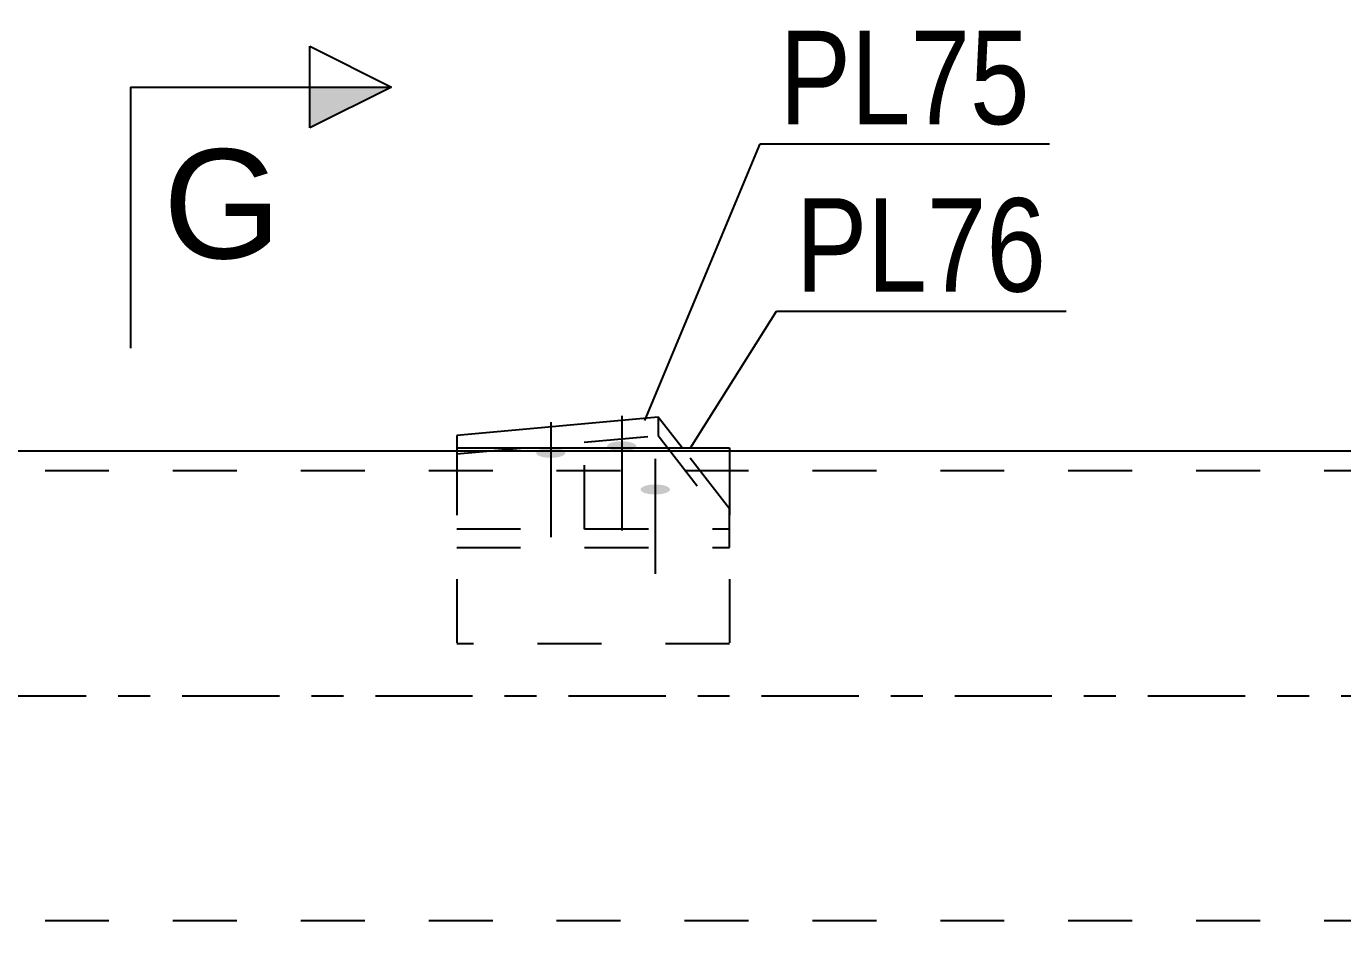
# Model space of a CAD drawing. Header units: millimetres. Extents: x -118 to 1071, y -539 to 302.
# Drawn here: x 278.8 to 319.14, y -7.41 to 20.52 of the extents above; entities that cross this region are included whole.
import ezdxf

# ---------------------------------------------------------------- set-up
doc = ezdxf.new("R2010")
doc.units = ezdxf.units.MM
doc.linetypes.add('DXK_LINE_DOT2', pattern=[3.9198, 1.9599, -1.9599])
doc.linetypes.add('DXK_LINE_DOT3', pattern=[5.9187, 2.979, -0.9799, 0.9799, -0.9799])
doc.styles.add('Arial', font='ARIAL.TTF', dxfattribs={"height": 0.2})
doc.styles.add('Arial Narrow', font='ARIALN.TTF', dxfattribs={"height": 0.2})

# ---------------------------------------------------------------- blocks, each defined once
blk = doc.blocks.new('Part-761550375-4890 - 4659')
at = {"color": 2, "linetype": 'Continuous'}
blk.add_line((551.942, 7.5), (256.942, 7.5), dxfattribs=at)
at = {"color": 7, "linetype": 'DXK_LINE_DOT2'}
for p, q in [((728.192, 6.9), (-0.517, 6.9)), ((728.192, -6.9), (-0.517, -6.9))]:
    blk.add_line(p, q, dxfattribs=at)
at = {"color": 7, "linetype": 'DXK_LINE_DOT3'}
blk.add_line((-0.517, 0), (728.192, 0), dxfattribs=at)
blk = doc.blocks.new('Part-761550375-4922 - 4659')
at = {"color": 2, "linetype": 'Continuous'}
for p, q in [((291.991, 7.598), (291.991, 7.5)), ((291.991, 7.598), (300.347, 7.598)), ((300.347, 7.598), (300.347, 7.5))]:
    blk.add_line(p, q, dxfattribs=at)
at = {"color": 7, "linetype": 'DXK_LINE_DOT2'}
for p, q in [((291.991, 7.5), (291.991, 1.598)), ((300.347, 7.5), (300.347, 1.598)), ((300.347, 1.598), (291.991, 1.598))]:
    blk.add_line(p, q, dxfattribs=at)
blk = doc.blocks.new('Part-761550375-5040 - 4659')
at = {"color": 2, "linetype": 'Continuous'}
for p, q in [((298.161, 8.545), (291.991, 7.982)), ((298.898, 7.598), (298.161, 8.545)), ((291.991, 7.982), (291.991, 7.598))]:
    blk.add_line(p, q, dxfattribs=at)
at = {"color": 7, "linetype": 'DXK_LINE_DOT2'}
for p, q in [((298.161, 8.545), (298.161, 7.981)), ((291.991, 7.418), (298.161, 7.981)), ((298.161, 7.981), (300.347, 5.172)), ((291.991, 7.598), (291.991, 4.55)), ((300.347, 5.735), (298.898, 7.598)), ((300.347, 4.55), (300.347, 5.735)), ((291.991, 5.114), (300.347, 5.114)), ((291.991, 4.55), (300.347, 4.55))]:
    blk.add_line(p, q, dxfattribs=at)
blk = doc.blocks.new('Bolt-761550375-5123 - 4659')
at = {"linetype": 'Continuous'}
for points in [[(297.048, 7.493), (296.955, 7.497), (296.865, 7.507), (296.784, 7.523), (296.714, 7.544), (296.659, 7.57), (296.621, 7.6), (296.601, 7.631), (296.601, 7.663), (296.621, 7.695), (296.659, 7.724), (296.714, 7.75), (296.784, 7.772), (296.865, 7.788), (296.955, 7.798), (297.048, 7.801), (297.142, 7.798), (297.232, 7.788), (297.313, 7.772), (297.383, 7.75), (297.438, 7.724), (297.476, 7.695), (297.496, 7.663), (297.496, 7.631), (297.476, 7.6), (297.438, 7.57), (297.383, 7.544), (297.313, 7.523), (297.232, 7.507), (297.142, 7.497)], [(294.874, 7.295), (294.781, 7.299), (294.691, 7.309), (294.61, 7.325), (294.54, 7.346), (294.484, 7.372), (294.446, 7.402), (294.427, 7.433), (294.427, 7.465), (294.446, 7.497), (294.484, 7.526), (294.54, 7.552), (294.61, 7.574), (294.691, 7.59), (294.781, 7.6), (294.874, 7.603), (294.968, 7.6), (295.057, 7.59), (295.139, 7.574), (295.209, 7.552), (295.264, 7.526), (295.302, 7.497), (295.322, 7.465), (295.322, 7.433), (295.302, 7.402), (295.264, 7.372), (295.209, 7.346), (295.139, 7.325), (295.057, 7.309), (294.968, 7.299)], [(298.077, 6.171), (297.984, 6.175), (297.894, 6.185), (297.813, 6.201), (297.743, 6.222), (297.687, 6.248), (297.649, 6.278), (297.63, 6.309), (297.63, 6.341), (297.649, 6.373), (297.687, 6.402), (297.743, 6.428), (297.813, 6.45), (297.894, 6.466), (297.984, 6.476), (298.077, 6.479), (298.171, 6.476), (298.26, 6.466), (298.342, 6.45), (298.412, 6.428), (298.467, 6.402), (298.505, 6.373), (298.525, 6.341), (298.525, 6.309), (298.505, 6.278), (298.467, 6.248), (298.412, 6.222), (298.342, 6.201), (298.26, 6.185), (298.171, 6.175)]]:
    blk.add_hatch(color=1, dxfattribs=at).paths.add_polyline_path(points)
at = {"color": 1, "linetype": 'Continuous'}
for p, q in [((297.048, 8.587), (297.048, 5.063)), ((294.874, 8.389), (294.874, 4.865)), ((298.077, 7.265), (298.077, 3.741))]:
    blk.add_line(p, q, dxfattribs=at)
at = {"color": 1, "linetype": 'DXK_LINE_DOT2'}
blk.add_line((295.903, 7.067), (295.903, 3.543), dxfattribs=at)
blk = doc.blocks.new('Mark-761550375-4918 - 4659')
at = {"color": 30, "linetype": 'Continuous'}
for p, q in [((299.156, 7.598), (301.79, 11.791)), ((301.79, 11.791), (310.665, 11.791))]:
    blk.add_line(p, q, dxfattribs=at)
at = {"color": 0}
blk.add_wipeout([(310.065, 12.391), (310.065, 15.391), (302.39, 15.391), (302.39, 12.391)], dxfattribs=at)
blk.add_wipeout([(310.065, 12.391), (310.065, 15.391), (302.39, 15.391), (302.39, 12.391)], dxfattribs=at)
at = {"color": 3, "style": 'Arial Narrow'}
blk.add_text('PL76', height=2.8633, dxfattribs=at).set_placement((302.39, 12.391))
blk = doc.blocks.new('SectionMark-761550375-31667 - 4659')
at = {"linetype": 'Continuous'}
for points in [[(287.491, 17.41), (287.491, 18.66), (289.991, 18.66)], [(287.491, -20.684), (287.491, -19.434), (289.991, -20.684)]]:
    blk.add_hatch(color=6, dxfattribs=at).paths.add_polyline_path(points)
at = {"color": 6, "linetype": 'Continuous'}
for p, q in [((287.491, 17.41), (287.491, 19.91)), ((287.491, 19.91), (289.991, 18.66)), ((281.991, 18.66), (281.991, 10.66)), ((281.991, 18.66), (289.991, 18.66)), ((289.991, 18.66), (287.491, 17.41)), ((281.991, -20.684), (281.991, -12.684)), ((289.991, -20.684), (287.491, -19.434)), ((287.491, -19.434), (287.491, -21.934)), ((281.991, -20.684), (289.991, -20.684)), ((289.991, -20.684), (287.491, -21.934))]:
    blk.add_line(p, q, dxfattribs=at)
at = {"color": 0, "linetype": 'Continuous'}
for points in [[(286.621, 13.41), (286.621, 16.91), (282.991, 16.91), (282.991, 13.41)], [(286.621, -18.934), (286.621, -15.434), (282.991, -15.434), (282.991, -18.934)]]:
    blk.add_wipeout(points, dxfattribs=at)
at = {"color": 3, "linetype": 'Continuous', "style": 'Arial'}
for p in [(282.991, 13.41), (282.991, -18.934)]:
    blk.add_text('G', height=3.343, dxfattribs=at).set_placement(p)
blk = doc.blocks.new('Mark-761550375-5036 - 4659')
at = {"color": 30, "linetype": 'Continuous'}
for p, q in [((297.76, 8.438), (301.287, 16.922)), ((301.287, 16.922), (310.163, 16.922))]:
    blk.add_line(p, q, dxfattribs=at)
at = {"color": 0}
blk.add_wipeout([(309.563, 17.522), (309.563, 20.522), (301.887, 20.522), (301.887, 17.522)], dxfattribs=at)
blk.add_wipeout([(309.563, 17.522), (309.563, 20.522), (301.887, 20.522), (301.887, 17.522)], dxfattribs=at)
at = {"color": 3, "style": 'Arial Narrow'}
blk.add_text('PL75', height=2.8633, dxfattribs=at).set_placement((301.887, 17.522))

msp = doc.modelspace()

# ---------------------------------------------------------------- block references
for name in ['Part-761550375-4890 - 4659', 'Part-761550375-5040 - 4659', 'Bolt-761550375-5123 - 4659', 'Part-761550375-4922 - 4659']:
    msp.add_blockref(name, (0, 0))

# ---------------------------------------------------------------- next in the draw order: block references
for name in ['SectionMark-761550375-31667 - 4659', 'Mark-761550375-4918 - 4659']:
    msp.add_blockref(name, (0, 0))

# ---------------------------------------------------------------- next in the draw order: block references
msp.add_blockref('Mark-761550375-5036 - 4659', (0, 0))

doc.saveas('drawing.dxf')
